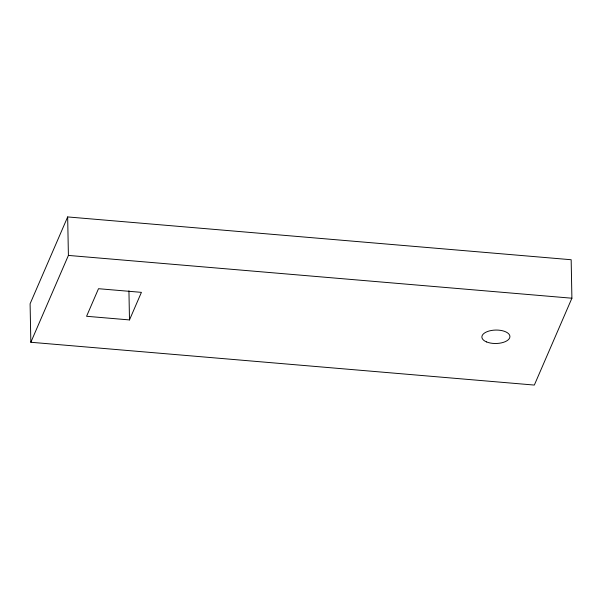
<?xml version="1.0" encoding="UTF-8"?>
<svg xmlns="http://www.w3.org/2000/svg" width="602" height="602" viewBox="0 0 602 602"><rect width="100%" height="100%" fill="white"/><g stroke="black" fill="none" stroke-linecap="round" stroke-linejoin="round"><path stroke-width="0.9" d="M67.665 216.931L30.1 303.784L30.837 342.267L534.335 385.069L571.9 298.216L571.163 259.733L67.665 216.931L68.402 255.421L30.837 342.267M129.49 319.925L141.417 292.354L98.502 288.704L86.575 316.283L129.49 319.925L128.933 290.826M68.402 255.421L571.9 298.216M486.551 341.928A14.027 6.72 -1.1 0 0 509.631 337.948A14.027 6.72 -1.1 0 0 491.51 330.46A14.027 6.72 -1.1 0 0 486.551 341.928"/></g></svg>
